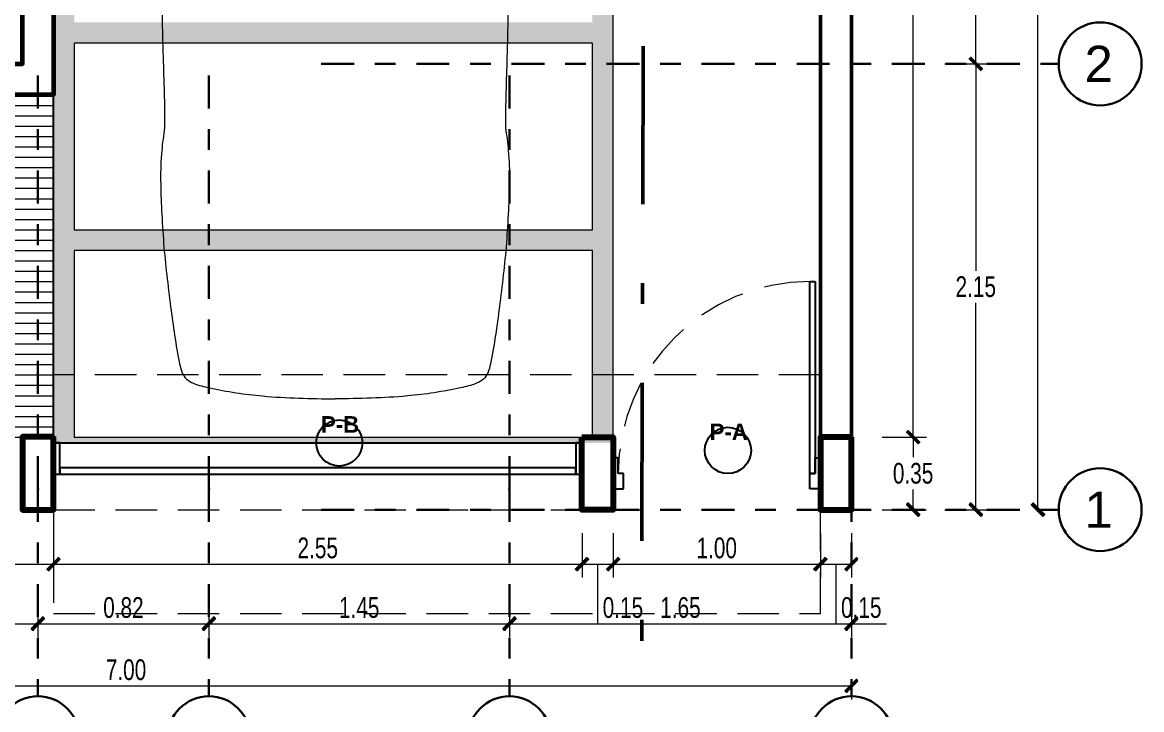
# Model space of a CAD drawing. Header units: millimetres. Extents: x 10612.9 to 10705, y -16533.4 to -16503.9.
# Drawn here: x 10617.92 to 10623.32, y -16527.67 to -16524.35 of the extents above; entities that cross this region are included whole.
import ezdxf
from ezdxf.enums import TextEntityAlignment as Align

# ---------------------------------------------------------------- set-up
doc = ezdxf.new("R2010")
doc.units = ezdxf.units.MM
for name, pattern in [('DASHDOTX2', [50.8, 25.4, -12.7, 0, -12.7]), ('HIDDEN', [0.375, 0.25, -0.125]), ('Punto & Rayas', [0.335139, 0.15875, -0.088194, 0, -0.088194])]:
    doc.linetypes.add(name, pattern=pattern)
for name, color, linetype, lineweight in [('0.6', 252, 'Continuous', 50), ('01_GRIS 250', 250, 'Continuous', 9), ('COLUMNAS', 6, 'Continuous', 20), ('mobiliario', 78, 'Continuous', 18), ('Muro sin techar', 160, 'Continuous', 40), ('TEXTO AMBIENTES', 7, 'Continuous', 9)]:
    doc.layers.add(name, color=color, linetype=linetype, lineweight=lineweight)
doc.layers.add('Nuevo_Estructura - Forjados', color=7, linetype='Continuous')
doc.layers.add('Nuevo_Estructura - Forjados_Pluma_Nº__209', color=7, linetype='Continuous', lineweight=30, true_color=0x3e4f7b)
doc.layers.add('Nuevo_Estructura - Forjados_Pluma_Nº__219', color=7, linetype='Continuous', lineweight=13, true_color=0x404b6a)
doc.styles.add('arial narrow', font='ARIALNI.TTF')
doc.styles.add('Estilo_Generado_1', font='arial.ttf')
doc.styles.add('mahico', font='GOTHIC.TTF', dxfattribs={"width": 0.75})
doc.dimstyles.new('Copia de 50 P', dxfattribs={"dimtxt": 0.1, "dimasz": 0.01, "dimexe": 0.065, "dimexo": 0.0625, "dimgap": 0.025, "dimtad": 1, "dimtih": 1, "dimtoh": 1, "dimzin": 0, "dimdsep": 46, "dimtxsty": 'mahico', "dimblk": 'pa cotas', "dimcen": 0.09, "dimdle": 0.3, "dimclrd": 256, "dimclre": 256, "dimclrt": 256, "dimadec": 0, "dimazin": 0, "dimtfac": 1, "dimtofl": 0, "dimtmove": 0, "dimatfit": 3, "dimfxl": 0.15, "dimfxlon": 1, "dimtolj": 1, "dimtzin": 0, "dimlwd": 5, "dimlwe": 5, "dimarcsym": 0})

# ---------------------------------------------------------------- blocks, each defined once
blk = doc.blocks.new('auto a')
for p, q in [((1.6971, 0.9218), (1.6702, 0.835)), ((1.7092, 0.9633), (1.6971, 0.9218)), ((0.0276, 0.2735), (0.0401, 0.272)), ((1.6971, -0.9218), (1.6702, -0.835)), ((1.7092, -0.9633), (1.6971, -0.9218))]:
    blk.add_line(p, q)
for points, knots in [([(1.5942, 0.8331), (1.6058, 0.8632), (1.6239, 0.9009), (1.6547, 0.9581), (1.6894, 0.9614), (1.7092, 0.9633)], [0.0843644, 0.0843644, 0.0843644, 0.0843644, 0.1820778, 0.2115892, 0.2713862, 0.2713862, 0.2713862, 0.2713862]), ([(0.0464, 0.3035), (0.0713, 0.4241), (0.1087, 0.5638), (0.1578, 0.7247), (0.2173, 0.7748), (0.3118, 0.7867), (0.39, 0.8086), (0.5066, 0.7983), (0.6961, 0.8271), (0.858, 0.8304), (1.0728, 0.8208), (1.0802, 0.8183)], [0.305875, 0.305875, 0.305875, 0.305875, 0.675995, 0.745535, 0.799335, 0.898031, 1.025142, 1.039277, 1.2487, 1.563594, 1.678495, 1.678495, 1.678495, 1.678495]), ([(1.0802, 0.8183), (1.1669, 0.8216), (1.3381, 0.828), (1.5095, 0.8314), (1.5941, 0.8331), (1.5941, 0.8331), (1.5941, 0.8331), (1.5942, 0.8331)], [0, 0, 0, 0, 0.2602558, 0.5141221, 0.5141221, 0.5141221, 0.514189, 0.514189, 0.514189, 0.514189]), ([(1.6702, 0.835), (1.6705, 0.835), (1.6709, 0.835), (1.6712, 0.835), (1.6712, 0.835), (1.6712, 0.835), (1.6712, 0.835), (1.7455, 0.8358), (1.9798, 0.8384), (2.3489, 0.8383), (2.7569, 0.8317), (3.0048, 0.8218), (3.1181, 0.8224)], [-0.001017, -0.001017, -0.001017, -0.001017, -0.000008, -0.000008, -0.000008, 0, 0, 0, 0.223011, 0.702811, 1.107277, 1.447053, 1.447053, 1.447053, 1.447053]), ([(0.0464, -0.3035), (0.0713, -0.4241), (0.1087, -0.5638), (0.1578, -0.7247), (0.2173, -0.7748), (0.3118, -0.7867), (0.39, -0.8086), (0.5066, -0.7983), (0.6961, -0.8271), (0.858, -0.8304), (1.0728, -0.8208), (1.0802, -0.8183)], [0.305875, 0.305875, 0.305875, 0.305875, 0.675995, 0.745535, 0.799335, 0.898031, 1.025142, 1.039277, 1.2487, 1.563594, 1.678495, 1.678495, 1.678495, 1.678495]), ([(1.0802, -0.8183), (1.1669, -0.8216), (1.3381, -0.828), (1.5095, -0.8314), (1.5941, -0.8331), (1.5941, -0.8331), (1.5941, -0.8331), (1.5942, -0.8331)], [0, 0, 0, 0, 0.2602558, 0.5141221, 0.5141221, 0.5141221, 0.514189, 0.514189, 0.514189, 0.514189]), ([(1.5942, -0.8331), (1.6058, -0.8632), (1.6239, -0.9009), (1.6547, -0.9581), (1.6894, -0.9614), (1.7092, -0.9633)], [0.0843644, 0.0843644, 0.0843644, 0.0843644, 0.1820778, 0.2115892, 0.2713862, 0.2713862, 0.2713862, 0.2713862]), ([(1.6702, -0.835), (1.6705, -0.835), (1.6709, -0.835), (1.6712, -0.835), (1.6712, -0.835), (1.6712, -0.835), (1.6712, -0.835), (1.7455, -0.8358), (1.9798, -0.8384), (2.3489, -0.8383), (2.7569, -0.8317), (3.0048, -0.8218), (3.1181, -0.8224)], [-0.001017, -0.001017, -0.001017, -0.001017, -0.000008, -0.000008, -0.000008, 0, 0, 0, 0.223011, 0.702811, 1.107277, 1.447053, 1.447053, 1.447053, 1.447053])]:
    blk.add_open_spline(points, degree=3, knots=knots)
for points, start_tangent, end_tangent in [([(3.1181, 0.8224), (3.2287, 0.8361), (3.5174, 0.8365), (3.6752, 0.8268), (3.9815, 0.7932), (4.2571, 0.7498), (4.3018, 0.7368), (4.3304, 0.717), (4.3509, 0.6824), (4.373, 0.6057), (4.4122, 0.3496), (4.4263, 0)], (0.990272, 0.139144), (0.014538, -0.999894)), ([(0, 0), (0.0039, 0.1005), (0.0154, 0.2004), (0.0276, 0.2735), (0.0377, 0.3035), (0.0464, 0.3035)], (0.02635, 0.999653), (0.994958, -0.10029)), ([(0, 0), (0.0039, -0.1005), (0.0154, -0.2004), (0.0276, -0.2735), (0.0377, -0.3035), (0.0464, -0.3035)], (0.02635, -0.999653), (0.994958, 0.10029)), ([(3.1181, -0.8224), (3.2287, -0.8361), (3.5174, -0.8365), (3.6752, -0.8268), (3.9815, -0.7932), (4.2571, -0.7498), (4.3018, -0.7368), (4.3304, -0.717), (4.3509, -0.6824), (4.373, -0.6057), (4.4122, -0.3496), (4.4263, 0)], (0.990272, -0.139144), (0.014538, 0.999894))]:
    blk.add_spline(points, degree=3, dxfattribs=dict(start_tangent=start_tangent, end_tangent=end_tangent))
blk = doc.blocks.new('puertas sss')
at = {"color": 244, "true_color": 0x991b1e}
for p, q in [((2962.3499, 159.0169), (2962.2149, 159.0169)), ((2962.2149, 159.0169), (2962.2149, 158.9719)), ((2962.3499, 159.0169), (2962.2149, 159.0169)), ((2962.2149, 158.9719), (2962.2824, 158.9719)), ((2962.2824, 158.9719), (2962.2824, 158.9944)), ((2962.2824, 158.9944), (2962.3499, 158.9944)), ((2962.3499, 158.9944), (2962.3499, 159.0169)), ((2962.2149, 158.1169), (2962.2149, 158.1619)), ((2962.2149, 158.1619), (2962.2824, 158.1619)), ((2962.2824, 158.1619), (2962.2824, 158.1394)), ((2962.2824, 158.1394), (2962.2824, 158.1619)), ((2962.2824, 158.1619), (2963.1149, 158.1619)), ((2963.1149, 158.1619), (2963.1149, 158.1394)), ((2962.3499, 158.1169), (2962.2149, 158.1169)), ((2962.3499, 158.1169), (2962.2149, 158.1169)), ((2962.2824, 158.1394), (2962.3499, 158.1394)), ((2963.1149, 158.1394), (2962.2824, 158.1394)), ((2962.3499, 158.1394), (2962.3499, 158.1169))]:
    blk.add_line(p, q, dxfattribs=at)
at = {"color": 244, "linetype": 'HIDDEN', "lineweight": 9, "ltscale": 0.8, "true_color": 0x991b1e}
blk.add_arc((2962.2824, 158.1619), 0.8325, 0, 90, dxfattribs=at)
blk = doc.blocks.new('ERGERFREFRE')
at = {"layer": 'COLUMNAS', "color": 1, "lineweight": 80, "ltscale": 0.2}
for points in [[(10620.4707, -16647.2019), (10620.3207, -16647.2019), (10620.3207, -16647.5536), (10620.4707, -16647.5536)], [(10623.0207, -16647.2036), (10623.1707, -16647.2036), (10623.1707, -16647.5536), (10623.0207, -16647.5536)], [(10624.3207, -16647.2036), (10624.1707, -16647.2036), (10624.1707, -16647.5536), (10624.3207, -16647.5536)]]:
    blk.add_lwpolyline(points, close=True, dxfattribs=at)
blk = doc.blocks.new('hjygfvdc')
at = {"layer": '0.6', "linetype": 'DASHDOTX2', "ltscale": 0.03}
blk.add_line((3035.269, 68.8445), (3035.3233, 92.8394), dxfattribs=at)
blk = doc.blocks.new('Marcador de red estándar')
at = {"layer": 'Nuevo_Estructura - Forjados_Pluma_Nº__209', "color": 167, "linetype": 'Punto & Rayas', "lineweight": 30, "true_color": 0x3e4f7b}
for q in [(-10.9, 0), (-7.9, 0)]:
    blk.add_line((-9.9, 0), q, dxfattribs=at)
at = {"layer": 'Nuevo_Estructura - Forjados_Pluma_Nº__209', "color": 167, "linetype": 'Continuous', "lineweight": 30, "true_color": 0x3e4f7b}
blk.add_circle((-11.1, 0), 0.2, dxfattribs=at)
at = {"layer": 'Nuevo_Estructura - Forjados_Pluma_Nº__209', "color": 167, "linetype": 'Punto & Rayas', "lineweight": 30, "true_color": 0x3e4f7b}
blk.add_point((-9.9, 0), dxfattribs=at)
blk.add_point((-9.9, 0), dxfattribs=at)
at = {"layer": 'Nuevo_Estructura - Forjados_Pluma_Nº__219', "color": 167, "lineweight": 13, "true_color": 0x404b6a, "style": 'Estilo_Generado_1'}
for tag, p in [('AC_MarkerText_1_0', (-10.9725, -0.04)), ('AC_MarkerText_1_1', (11.2275, -0.04))]:
    blk.add_attdef(tag, text='', height=0.175, rotation=270, dxfattribs=at).set_placement(p, align=Align.TOP_CENTER)
blk = doc.blocks.new('Marcador de red estándar_2')
at = {"layer": 'Nuevo_Estructura - Forjados_Pluma_Nº__209', "color": 167, "linetype": 'Punto & Rayas', "lineweight": 30, "true_color": 0x3e4f7b}
blk.add_line((-0.9423, 0), (-4.5, 0), dxfattribs=at)
at = {"layer": 'Nuevo_Estructura - Forjados_Pluma_Nº__209', "color": 167, "linetype": 'Continuous', "lineweight": 30, "true_color": 0x3e4f7b}
blk.add_circle((-4.7, 0), 0.2, dxfattribs=at)
at = {"layer": 'Nuevo_Estructura - Forjados_Pluma_Nº__219', "color": 167, "lineweight": 13, "true_color": 0x404b6a, "style": 'Estilo_Generado_1'}
for tag, p in [('AC_MarkerText_1_0', (-4.7, -0.1675)), ('AC_MarkerText_1_1', (4.7, -0.1675))]:
    blk.add_attdef(tag, text='', height=0.175, rotation=180, dxfattribs=at).set_placement(p, align=Align.TOP_CENTER)
blk = doc.blocks.new('pa cotas')
h = blk.add_hatch(color=256)
h.paths.add_polyline_path([(2.38, 3.09), (-3.09, -2.38), (-2.38, -3.09)])
h.paths.add_polyline_path([(3.09, 2.38), (2.38, 3.09), (-2.38, -3.09)])
blk.add_line((-2.38, -3.09), (2.38, 3.09))
blk.add_lwpolyline([(3.09, 2.38), (2.38, 3.09), (-3.09, -2.38), (-2.38, -3.09)], close=True)
blk = doc.blocks.new('*D665')
at = {"lineweight": 5, "transparency": 16777216}
for p, q in [((10608.2027, -16552.1931), (10608.4177, -16552.1931)), ((10608.3527, -16552.2031), (10608.3527, -16562.1156)), ((10608.3527, -16572.1831), (10608.3527, -16562.2706)), ((10608.3527, -16572.1931), (10608.4177, -16572.1931))]:
    blk.add_line(p, q, dxfattribs=at)
at = {"layer": 'Defpoints', "color": 0, "transparency": 16777216}
for p in [(10607.4527, -16552.1931), (10608.3527, -16572.1931), (10608.3527, -16572.1931)]:
    blk.add_point(p, dxfattribs=at)
at = {"lineweight": 5, "transparency": 16777216, "xscale": 0.01, "yscale": 0.01, "zscale": 0.01}
for p, rotation in [((10608.3527, -16552.1931), 90), ((10608.3527, -16572.1931), 270)]:
    blk.add_blockref('pa cotas', p, dxfattribs=dict(at, rotation=rotation))
at = {"transparency": 16777216, "insert": (10608.3527, -16562.1931), "char_height": 0.1, "attachment_point": 5, "style": 'mahico'}
blk.add_mtext('\\A1;20.00', dxfattribs=at)
blk = doc.blocks.new('*D674')
at = {"lineweight": 5, "transparency": 16777216}
for p, q in [((10607.9027, -16569.0681), (10608.1177, -16569.0681)), ((10608.0527, -16569.0781), (10608.0527, -16569.4781)), ((10608.0527, -16570.0332), (10608.0527, -16569.6332)), ((10607.9027, -16570.0432), (10608.1177, -16570.0432))]:
    blk.add_line(p, q, dxfattribs=at)
at = {"layer": 'Defpoints', "color": 0, "transparency": 16777216}
for p in [(10607.4527, -16569.0681), (10607.4527, -16570.0432), (10608.0527, -16570.0432)]:
    blk.add_point(p, dxfattribs=at)
at = {"lineweight": 5, "transparency": 16777216, "xscale": 0.01, "yscale": 0.01, "zscale": 0.01}
for p, rotation in [((10608.0527, -16569.0681), 90), ((10608.0527, -16570.0432), 270)]:
    blk.add_blockref('pa cotas', p, dxfattribs=dict(at, rotation=rotation))
at = {"transparency": 16777216, "insert": (10608.0527, -16569.5556), "char_height": 0.1, "attachment_point": 5, "style": 'mahico'}
blk.add_mtext('\\A1;0.98', dxfattribs=at)
blk = doc.blocks.new('*D675')
at = {"lineweight": 5, "transparency": 16777216}
for p, q in [((10607.9027, -16570.0432), (10608.1177, -16570.0432)), ((10608.0527, -16570.0532), (10608.0527, -16571.0406)), ((10608.0527, -16572.1831), (10608.0527, -16571.1957)), ((10607.9027, -16572.1931), (10608.1177, -16572.1931))]:
    blk.add_line(p, q, dxfattribs=at)
at = {"layer": 'Defpoints', "color": 0, "transparency": 16777216}
for p in [(10607.4527, -16570.0432), (10607.4527, -16572.1931), (10608.0527, -16572.1931)]:
    blk.add_point(p, dxfattribs=at)
at = {"lineweight": 5, "transparency": 16777216, "xscale": 0.01, "yscale": 0.01, "zscale": 0.01}
for p, rotation in [((10608.0527, -16570.0432), 90), ((10608.0527, -16572.1931), 270)]:
    blk.add_blockref('pa cotas', p, dxfattribs=dict(at, rotation=rotation))
at = {"transparency": 16777216, "insert": (10608.0527, -16571.1181), "char_height": 0.1, "attachment_point": 5, "style": 'mahico'}
blk.add_mtext('\\A1;2.15', dxfattribs=at)
blk = doc.blocks.new('*D687')
at = {"lineweight": 5, "transparency": 16777216}
for p, q in [((10600.4527, -16572.8931), (10600.4527, -16573.1081)), ((10600.4627, -16573.0431), (10607.4427, -16573.0431)), ((10607.4527, -16573.0431), (10607.4527, -16573.1081))]:
    blk.add_line(p, q, dxfattribs=at)
at = {"layer": 'Defpoints', "color": 0, "transparency": 16777216}
for p in [(10600.4527, -16572.1431), (10607.4527, -16573.0431), (10607.4527, -16573.0431)]:
    blk.add_point(p, dxfattribs=at)
at = {"lineweight": 5, "transparency": 16777216, "xscale": 0.01, "yscale": 0.01, "zscale": 0.01, "rotation": 180}
blk.add_blockref('pa cotas', (10600.4527, -16573.0431), dxfattribs=at)
at = {"lineweight": 5, "transparency": 16777216, "xscale": 0.01, "yscale": 0.01, "zscale": 0.01}
blk.add_blockref('pa cotas', (10607.4527, -16573.0431), dxfattribs=at)
at = {"transparency": 16777216, "insert": (10603.9527, -16572.9656), "char_height": 0.1, "attachment_point": 5, "style": 'mahico'}
blk.add_mtext('\\A1;7.00', dxfattribs=at)
blk = doc.blocks.new('*D690')
at = {"lineweight": 5, "transparency": 16777216}
for p, q in [((10602.8027, -16572.5931), (10602.8027, -16572.8081)), ((10603.5277, -16572.5931), (10603.5277, -16572.8081)), ((10602.8127, -16572.7431), (10603.5177, -16572.7431))]:
    blk.add_line(p, q, dxfattribs=at)
at = {"layer": 'Defpoints', "color": 0, "transparency": 16777216}
for p in [(10602.8027, -16572.1931), (10603.5277, -16572.1931), (10603.5277, -16572.7431)]:
    blk.add_point(p, dxfattribs=at)
at = {"lineweight": 5, "transparency": 16777216, "xscale": 0.01, "yscale": 0.01, "zscale": 0.01, "rotation": 180}
blk.add_blockref('pa cotas', (10602.8027, -16572.7431), dxfattribs=at)
at = {"lineweight": 5, "transparency": 16777216, "xscale": 0.01, "yscale": 0.01, "zscale": 0.01}
blk.add_blockref('pa cotas', (10603.5277, -16572.7431), dxfattribs=at)
at = {"transparency": 16777216, "insert": (10603.1652, -16572.6656), "char_height": 0.1, "attachment_point": 5, "style": 'mahico'}
blk.add_mtext('\\A1;0.73', dxfattribs=at)
blk = doc.blocks.new('*D691')
at = {"lineweight": 5, "transparency": 16777216}
for p, q in [((10603.5277, -16572.5931), (10603.5277, -16572.8081)), ((10604.3527, -16572.5931), (10604.3527, -16572.8081)), ((10603.5377, -16572.7431), (10604.3427, -16572.7431))]:
    blk.add_line(p, q, dxfattribs=at)
at = {"layer": 'Defpoints', "color": 0, "transparency": 16777216}
for p in [(10603.5277, -16572.1931), (10604.3527, -16572.1931), (10604.3527, -16572.7431)]:
    blk.add_point(p, dxfattribs=at)
at = {"lineweight": 5, "transparency": 16777216, "xscale": 0.01, "yscale": 0.01, "zscale": 0.01, "rotation": 180}
blk.add_blockref('pa cotas', (10603.5277, -16572.7431), dxfattribs=at)
at = {"lineweight": 5, "transparency": 16777216, "xscale": 0.01, "yscale": 0.01, "zscale": 0.01}
blk.add_blockref('pa cotas', (10604.3527, -16572.7431), dxfattribs=at)
at = {"transparency": 16777216, "insert": (10603.9402, -16572.6656), "char_height": 0.1, "attachment_point": 5, "style": 'mahico'}
blk.add_mtext('\\A1;0.82', dxfattribs=at)
blk = doc.blocks.new('*D692')
at = {"lineweight": 5, "transparency": 16777216}
for p, q in [((10604.3527, -16572.5931), (10604.3527, -16572.8081)), ((10605.8027, -16572.5931), (10605.8027, -16572.8081)), ((10604.3627, -16572.7431), (10605.7927, -16572.7431))]:
    blk.add_line(p, q, dxfattribs=at)
at = {"layer": 'Defpoints', "color": 0, "transparency": 16777216}
for p in [(10604.3527, -16572.1931), (10605.8027, -16572.1931), (10605.8027, -16572.7431)]:
    blk.add_point(p, dxfattribs=at)
at = {"lineweight": 5, "transparency": 16777216, "xscale": 0.01, "yscale": 0.01, "zscale": 0.01, "rotation": 180}
blk.add_blockref('pa cotas', (10604.3527, -16572.7431), dxfattribs=at)
at = {"lineweight": 5, "transparency": 16777216, "xscale": 0.01, "yscale": 0.01, "zscale": 0.01}
blk.add_blockref('pa cotas', (10605.8027, -16572.7431), dxfattribs=at)
at = {"transparency": 16777216, "insert": (10605.0777, -16572.6656), "char_height": 0.1, "attachment_point": 5, "style": 'mahico'}
blk.add_mtext('\\A1;1.45', dxfattribs=at)
blk = doc.blocks.new('*D693')
at = {"lineweight": 5, "transparency": 16777216}
for p, q in [((10605.8027, -16572.5931), (10605.8027, -16572.8081)), ((10607.4527, -16572.5931), (10607.4527, -16572.8081)), ((10605.8127, -16572.7431), (10607.4427, -16572.7431))]:
    blk.add_line(p, q, dxfattribs=at)
at = {"layer": 'Defpoints', "color": 0, "transparency": 16777216}
for p in [(10605.8027, -16572.1931), (10607.4527, -16572.1931), (10607.4527, -16572.7431)]:
    blk.add_point(p, dxfattribs=at)
at = {"lineweight": 5, "transparency": 16777216, "xscale": 0.01, "yscale": 0.01, "zscale": 0.01, "rotation": 180}
blk.add_blockref('pa cotas', (10605.8027, -16572.7431), dxfattribs=at)
at = {"lineweight": 5, "transparency": 16777216, "xscale": 0.01, "yscale": 0.01, "zscale": 0.01}
blk.add_blockref('pa cotas', (10607.4527, -16572.7431), dxfattribs=at)
at = {"transparency": 16777216, "insert": (10606.6277, -16572.6656), "char_height": 0.1, "attachment_point": 5, "style": 'mahico'}
blk.add_mtext('\\A1;1.65', dxfattribs=at)
blk = doc.blocks.new('*D880')
at = {"lineweight": 5, "transparency": 16777216}
for p, q in [((10622.063, -16521.2543), (10622.278, -16521.2543)), ((10622.213, -16521.2643), (10622.213, -16523.7268)), ((10622.213, -16526.3443), (10622.213, -16523.8818)), ((10622.063, -16526.3543), (10622.278, -16526.3543))]:
    blk.add_line(p, q, dxfattribs=at)
at = {"layer": 'Defpoints', "color": 0, "transparency": 16777216}
for p in [(10621.9156, -16521.2543), (10621.9156, -16526.3543), (10622.213, -16526.3543)]:
    blk.add_point(p, dxfattribs=at)
at = {"lineweight": 5, "transparency": 16777216, "xscale": 0.01, "yscale": 0.01, "zscale": 0.01}
for p, rotation in [((10622.213, -16521.2543), 90), ((10622.213, -16526.3543), 270)]:
    blk.add_blockref('pa cotas', p, dxfattribs=dict(at, rotation=rotation))
at = {"transparency": 16777216, "insert": (10622.213, -16523.8043), "char_height": 0.1, "attachment_point": 5, "style": 'mahico'}
blk.add_mtext('\\A1;5.10', dxfattribs=at)
blk = doc.blocks.new('*D881')
at = {"lineweight": 5, "transparency": 16777216}
for p, q in [((10622.063, -16526.3543), (10622.278, -16526.3543)), ((10622.213, -16526.3643), (10622.213, -16526.4518)), ((10622.213, -16526.6943), (10622.213, -16526.6068)), ((10622.063, -16526.7043), (10622.278, -16526.7043))]:
    blk.add_line(p, q, dxfattribs=at)
at = {"layer": 'Defpoints', "color": 0, "transparency": 16777216}
for p in [(10621.9156, -16526.3543), (10621.9156, -16526.7043), (10622.213, -16526.7043)]:
    blk.add_point(p, dxfattribs=at)
at = {"lineweight": 5, "transparency": 16777216, "xscale": 0.01, "yscale": 0.01, "zscale": 0.01}
for p, rotation in [((10622.213, -16526.3543), 90), ((10622.213, -16526.7043), 270)]:
    blk.add_blockref('pa cotas', p, dxfattribs=dict(at, rotation=rotation))
at = {"transparency": 16777216, "insert": (10622.213, -16526.5293), "char_height": 0.1, "attachment_point": 5, "style": 'mahico'}
blk.add_mtext('\\A1;0.35', dxfattribs=at)
blk = doc.blocks.new('*D884')
at = {"lineweight": 5, "transparency": 16777216}
for p, q in [((10617.4156, -16526.817), (10617.4156, -16527.032)), ((10618.0656, -16526.817), (10618.0656, -16527.032)), ((10617.4256, -16526.967), (10618.0556, -16526.967))]:
    blk.add_line(p, q, dxfattribs=at)
at = {"layer": 'Defpoints', "color": 0, "transparency": 16777216}
for p in [(10617.4156, -16526.3546), (10618.0656, -16526.7043), (10618.0656, -16526.967)]:
    blk.add_point(p, dxfattribs=at)
at = {"lineweight": 5, "transparency": 16777216, "xscale": 0.01, "yscale": 0.01, "zscale": 0.01, "rotation": 180}
blk.add_blockref('pa cotas', (10617.4156, -16526.967), dxfattribs=at)
at = {"lineweight": 5, "transparency": 16777216, "xscale": 0.01, "yscale": 0.01, "zscale": 0.01}
blk.add_blockref('pa cotas', (10618.0656, -16526.967), dxfattribs=at)
at = {"transparency": 16777216, "insert": (10617.7406, -16526.8894), "char_height": 0.1, "attachment_point": 5, "style": 'mahico'}
blk.add_mtext('\\A1;0.65', dxfattribs=at)
blk = doc.blocks.new('*D885')
at = {"lineweight": 5, "transparency": 16777216}
for p, q in [((10618.0656, -16526.817), (10618.0656, -16527.032)), ((10620.6156, -16526.817), (10620.6156, -16527.032)), ((10618.0756, -16526.967), (10620.6056, -16526.967))]:
    blk.add_line(p, q, dxfattribs=at)
at = {"layer": 'Defpoints', "color": 0, "transparency": 16777216}
for p in [(10618.0656, -16526.7043), (10620.6156, -16526.7043), (10620.6156, -16526.967)]:
    blk.add_point(p, dxfattribs=at)
at = {"lineweight": 5, "transparency": 16777216, "xscale": 0.01, "yscale": 0.01, "zscale": 0.01, "rotation": 180}
blk.add_blockref('pa cotas', (10618.0656, -16526.967), dxfattribs=at)
at = {"lineweight": 5, "transparency": 16777216, "xscale": 0.01, "yscale": 0.01, "zscale": 0.01}
blk.add_blockref('pa cotas', (10620.6156, -16526.967), dxfattribs=at)
at = {"transparency": 16777216, "insert": (10619.3406, -16526.8894), "char_height": 0.1, "attachment_point": 5, "style": 'mahico'}
blk.add_mtext('\\A1;2.55', dxfattribs=at)
blk = doc.blocks.new('*D886')
at = {"lineweight": 5, "transparency": 16777216}
for p, q in [((10620.6156, -16526.817), (10620.6156, -16527.032)), ((10620.7656, -16526.817), (10620.7656, -16527.032)), ((10620.6256, -16526.967), (10620.7556, -16526.967)), ((10620.6906, -16526.967), (10620.6906, -16527.2545)), ((10620.6906, -16527.2545), (10620.9352, -16527.2545))]:
    blk.add_line(p, q, dxfattribs=at)
at = {"layer": 'Defpoints', "color": 0, "transparency": 16777216}
for p in [(10620.6156, -16526.7043), (10620.7656, -16526.7043), (10620.7656, -16526.967)]:
    blk.add_point(p, dxfattribs=at)
at = {"lineweight": 5, "transparency": 16777216, "xscale": 0.01, "yscale": 0.01, "zscale": 0.01, "rotation": 180}
blk.add_blockref('pa cotas', (10620.6156, -16526.967), dxfattribs=at)
at = {"lineweight": 5, "transparency": 16777216, "xscale": 0.01, "yscale": 0.01, "zscale": 0.01}
blk.add_blockref('pa cotas', (10620.7656, -16526.967), dxfattribs=at)
at = {"transparency": 16777216, "insert": (10620.8129, -16527.177), "char_height": 0.1, "attachment_point": 5, "style": 'mahico'}
blk.add_mtext('\\A1;0.15', dxfattribs=at)
blk = doc.blocks.new('*D887')
at = {"lineweight": 5, "transparency": 16777216}
for p, q in [((10620.7656, -16526.817), (10620.7656, -16527.032)), ((10621.7656, -16526.817), (10621.7656, -16527.032)), ((10620.7756, -16526.967), (10621.7556, -16526.967))]:
    blk.add_line(p, q, dxfattribs=at)
at = {"layer": 'Defpoints', "color": 0, "transparency": 16777216}
for p in [(10620.7656, -16526.7043), (10621.7656, -16526.7043), (10621.7656, -16526.967)]:
    blk.add_point(p, dxfattribs=at)
at = {"lineweight": 5, "transparency": 16777216, "xscale": 0.01, "yscale": 0.01, "zscale": 0.01, "rotation": 180}
blk.add_blockref('pa cotas', (10620.7656, -16526.967), dxfattribs=at)
at = {"lineweight": 5, "transparency": 16777216, "xscale": 0.01, "yscale": 0.01, "zscale": 0.01}
blk.add_blockref('pa cotas', (10621.7656, -16526.967), dxfattribs=at)
at = {"transparency": 16777216, "insert": (10621.2656, -16526.8894), "char_height": 0.1, "attachment_point": 5, "style": 'mahico'}
blk.add_mtext('\\A1;1.00', dxfattribs=at)
blk = doc.blocks.new('*D888')
at = {"lineweight": 5, "transparency": 16777216}
for p, q in [((10621.7656, -16526.817), (10621.7656, -16527.032)), ((10621.9156, -16526.817), (10621.9156, -16527.032)), ((10621.7756, -16526.967), (10621.9056, -16526.967)), ((10621.8406, -16526.967), (10621.8406, -16527.2545)), ((10621.8406, -16527.2545), (10622.0852, -16527.2545))]:
    blk.add_line(p, q, dxfattribs=at)
at = {"layer": 'Defpoints', "color": 0, "transparency": 16777216}
for p in [(10621.7656, -16526.7043), (10621.9156, -16526.7043), (10621.9156, -16526.967)]:
    blk.add_point(p, dxfattribs=at)
at = {"lineweight": 5, "transparency": 16777216, "xscale": 0.01, "yscale": 0.01, "zscale": 0.01, "rotation": 180}
blk.add_blockref('pa cotas', (10621.7656, -16526.967), dxfattribs=at)
at = {"lineweight": 5, "transparency": 16777216, "xscale": 0.01, "yscale": 0.01, "zscale": 0.01}
blk.add_blockref('pa cotas', (10621.9156, -16526.967), dxfattribs=at)
at = {"transparency": 16777216, "insert": (10621.9629, -16527.177), "char_height": 0.1, "attachment_point": 5, "style": 'mahico'}
blk.add_mtext('\\A1;0.15', dxfattribs=at)
blk = doc.blocks.new('fdvfvfdvdf')
at = {"layer": 'Nuevo_Estructura - Forjados', "color": 8, "linetype": 'Continuous', "lineweight": 15, "rotation": 90}
for p in [(10603.5277, -16562.1931), (10604.3527, -16562.1931), (10605.8027, -16562.1931), (10607.4527, -16562.1931)]:
    blk.add_blockref('Marcador de red estándar', p, dxfattribs=at)
at = {"layer": 'Nuevo_Estructura - Forjados', "color": 8, "linetype": 'Continuous', "lineweight": 15}
ref = blk.add_blockref('Marcador de red estándar_2', (10603.9527, -16570.0432), dxfattribs=dict(at, rotation=180))
ref.add_attrib('AC_MarkerText_1', '2', dxfattribs={"layer": 'Nuevo_Estructura - Forjados_Pluma_Nº__219', "color": 167, "lineweight": 13, "true_color": 0x404b6a, "height": 0.175, "style": 'Estilo_Generado_1'}).set_placement((10608.6454, -16569.9557), align=Align.TOP_CENTER)
ref = blk.add_blockref('Marcador de red estándar_2', (10603.9527, -16572.1931), dxfattribs=dict(at, rotation=180))
ref.add_attrib('AC_MarkerText_1', '1', dxfattribs={"layer": 'Nuevo_Estructura - Forjados_Pluma_Nº__219', "color": 167, "lineweight": 13, "true_color": 0x404b6a, "height": 0.175, "style": 'Estilo_Generado_1'}).set_placement((10608.6454, -16572.1056), align=Align.TOP_CENTER)
dim = blk.add_linear_dim(base=(10608.3527, -16572.1931), p1=(10607.4527, -16552.1931), p2=(10608.3527, -16572.1931), angle=270, dimstyle='Copia de 50 P')
dim.commit()
dim.dimension.update_dxf_attribs({"geometry": '*D665', "text_midpoint": (10608.3527, -16562.1931)})
for base, p1, p2, picture, middle in [((10608.0527, -16570.0432), (10607.4527, -16569.0681), (10607.4527, -16570.0432), '*D674', (10608.0527, -16569.5556)), ((10608.0527, -16572.1931), (10607.4527, -16570.0432), (10607.4527, -16572.1931), '*D675', (10608.0527, -16571.1181))]:
    dim = blk.add_linear_dim(base=base, p1=p1, p2=p2, angle=270, dimstyle='Copia de 50 P', override={"dimtmove": 1})
    dim.commit()
    dim.dimension.update_dxf_attribs({"geometry": picture, "text_midpoint": middle})
dim = blk.add_linear_dim(base=(10607.4527, -16573.0431), p1=(10600.4527, -16572.1431), p2=(10607.4527, -16573.0431), dimstyle='Copia de 50 P')
dim.commit()
dim.dimension.update_dxf_attribs({"geometry": '*D687', "text_midpoint": (10603.9527, -16572.9656)})
for base, p1, p2, picture, middle in [((10603.527745453, -16572.743130214), (10602.802745452, -16572.193130384), (10603.527745453, -16572.193130384), '*D690', (10603.165245453, -16572.665614918)), ((10604.3527454524, -16572.7431302135), (10603.5277454531, -16572.1931303841), (10604.3527454524, -16572.1931303841), '*D691', (10603.9402454527, -16572.6656149178)), ((10605.8027, -16572.7431), (10604.3527, -16572.1931), (10605.8027, -16572.1931), '*D692', (10605.0777, -16572.6656)), ((10607.4527, -16572.7431), (10605.8027, -16572.1931), (10607.4527, -16572.1931), '*D693', (10606.6277, -16572.6656))]:
    dim = blk.add_linear_dim(base=base, p1=p1, p2=p2, dimstyle='Copia de 50 P', override={"dimtmove": 1})
    dim.commit()
    dim.dimension.update_dxf_attribs({"geometry": picture, "text_midpoint": middle})

msp = doc.modelspace()

# ---------------------------------------------------------------- hatches: boundary and pattern name
at = {"layer": '01_GRIS 250', "true_color": 0x939598}
h = msp.add_hatch(dxfattribs=at)
h.set_pattern_fill('AR-CONC', color=252, scale=0.0009, angle=1935, style=0)
h.set_pattern_definition([(185, (105.29396, -58.2249), (-0.1057980415, 0.1260851853), [0.017145, -0.188595]), (130, (105.29396, -58.2249), (-0.0991590557, -0.1440166078), [0.013716, -0.1508765258]), (235.4514447, (105.28515, -58.21439), (-0.2049570919, -0.0179314179), [0.0145710079, -0.1602812201]), (181.1842, (105.26164, -58.25723), (-0.1457580716, 0.199269219), [0.0257175, -0.2828925]), (231.6355576, (105.2495, -58.24062), (-0.3085440873, -0.0063779557), [0.0218565208, -0.2404220473]), (126.1841512, (105.26164, -58.25723), (-0.3085440873, -0.0063779557), [0.0205739704, -0.2263137587]), (156, (105.25355, -58.23298), (-0.0314056342, 0.1615679814), [0.017145, -0.188595]), (101, (105.25355, -58.23298), (-0.1565470739, -0.0778859339), [0.013716, -0.150876]), (206.451445, (105.25094, -58.21952), (-0.1879527084, 0.0836820467), [0.0145710079, -0.1602809438]), (172.5, (105.293964, -58.2249), (-0.0557760723, -0.05184492216), [0, -0.1490472, 0, -0.153162, 0, -0.1514475]), (142.5, (105.293964, -58.2249), (-0.10627830025, -0.0212307546), [0, -0.0873252, 0, -0.1456182, 0, -0.0577215]), (102.5, (105.33001, -58.260944), (-0.08264357602, 0.08993507673), [0, -0.05715, 0, -0.178308, 0, -0.236601]), (92.5, (105.34618, -58.27711), (-0.1104501536, 0.078087514), [0, -0.074295, 0, -0.1184148, 0, -0.168021])])
edge = h.paths.add_edge_path()
edge.add_ellipse((10619.9435, -16521.315), major_axis=(-0.0622, 0.0622), ratio=1, start_angle=25.9005, end_angle=26.0135)
edge.add_line((10619.8589, -16521.2909), (10619.8466, -16521.2612))
edge.add_line((10619.8466, -16521.2612), (10619.839, -16521.2543))
edge.add_line((10619.839, -16521.2543), (10619.7159, -16521.2543))
edge.add_line((10619.7159, -16521.2543), (10619.7043, -16521.272))
edge.add_line((10619.7043, -16521.272), (10619.6886, -16521.3103))
edge.add_ellipse((10619.5508, -16521.3384), major_axis=(0.0995, -0.0995), ratio=1, start_angle=416.4448, end_angle=416.5235, ccw=False)
edge.add_line((10619.6897, -16521.3153), (10619.6617, -16521.333))
edge.add_line((10619.6617, -16521.333), (10619.65, -16521.3543))
edge.add_line((10619.65, -16521.3543), (10620.6656, -16521.3543))
edge.add_line((10620.6656, -16521.3543), (10620.6656, -16522.3543))
edge.add_line((10620.6656, -16522.3543), (10618.1656, -16522.3543))
edge.add_line((10618.1656, -16522.3543), (10618.1656, -16521.3543))
edge.add_line((10618.1656, -16521.3543), (10619.493, -16521.3543))
edge.add_line((10619.493, -16521.3543), (10619.4775, -16521.3385))
edge.add_line((10619.4775, -16521.3385), (10619.4871, -16521.3095))
edge.add_line((10619.4871, -16521.3095), (10619.4823, -16521.2725))
edge.add_line((10619.4823, -16521.2725), (10619.484, -16521.2543))
edge.add_line((10619.484, -16521.2543), (10619.1156, -16521.2543))
edge.add_line((10619.1156, -16521.2543), (10618.0656, -16521.2543))
edge.add_line((10618.0656, -16521.2543), (10618.0656, -16526.3827))
edge.add_line((10618.0656, -16526.3827), (10618.0956, -16526.3827))
edge.add_line((10618.0956, -16526.3827), (10620.7656, -16526.3827))
edge.add_line((10620.7656, -16526.3827), (10620.7656, -16521.2543))
edge.add_line((10620.7656, -16521.2543), (10619.9799, -16521.2543))
edge.add_line((10619.9799, -16521.2543), (10619.9582, -16521.2649))
edge.add_line((10619.9582, -16521.2649), (10619.9718, -16521.2615))
edge.add_line((10619.9718, -16521.2615), (10619.9253, -16521.3082))
edge.add_line((10619.9253, -16521.3082), (10619.8774, -16521.2877))
edge.add_line((10619.8774, -16521.2877), (10619.8605, -16521.2863))
h.paths.add_polyline_path([(10618.1656, -16522.4543), (10620.6656, -16522.4543), (10620.6656, -16523.3543), (10618.1656, -16523.3543)], flags=16)
h.paths.add_polyline_path([(10618.1656, -16523.4543), (10620.6656, -16523.4543), (10620.6656, -16524.3543), (10618.1656, -16524.3543)], flags=16)
h.paths.add_polyline_path([(10618.1656, -16524.4543), (10620.6656, -16524.4543), (10620.6656, -16525.3543), (10618.1656, -16525.3543)], flags=16)
h.paths.add_polyline_path([(10618.1656, -16525.4543), (10620.6656, -16525.4543), (10620.6656, -16526.3543), (10618.1656, -16526.3543)], flags=16)
h.paths.add_polyline_path([(10618.8503, -16523.853), (10620.2246, -16523.853), (10620.2246, -16523.6389), (10618.8503, -16523.6389)], flags=0)
h.paths.add_polyline_path([(10619.1618, -16524.0444), (10619.9964, -16524.0444), (10619.9964, -16523.9046), (10619.1618, -16523.9046)], flags=0)
h = msp.add_hatch(dxfattribs=at)
h.set_pattern_fill('_USER', color=252, scale=0.05, angle=360, pattern_type=0)
h.set_pattern_definition([(360, (105.293964, -90.304563), (3e-17, 0.05), [])])
h.paths.add_polyline_path([(10618.0656, -16524.7043), (10617.4156, -16524.7043), (10617.4156, -16526.3827), (10618.0656, -16526.3827)])

# ---------------------------------------------------------------- linework, layer by layer
for p, q in [((10621.9156, -16526.7043), (10621.9156, -16506.7043)), ((10618.0656, -16526.4543), (10618.0656, -16521.2543)), ((10621.7656, -16526.7043), (10621.7656, -16523.7043)), ((10617.2656, -16524.7043), (10618.0656, -16524.7043)), ((10618.0656, -16526.3827), (10620.6156, -16526.3827))]:
    msp.add_line(p, q)
at = {"color": 251, "lineweight": 9, "true_color": 0x636466}
msp.add_line((10620.7656, -16526.7043), (10620.7656, -16521.2543), dxfattribs=at)
at = {"lineweight": 60}
for points in [[(10616.4156, -16523.3043), (10616.5656, -16523.3043), (10616.5656, -16524.5543), (10617.9156, -16524.5543), (10617.9156, -16523.7043), (10617.7656, -16523.7043), (10617.7656, -16523.4543), (10617.9156, -16523.4543), (10617.9156, -16521.2543), (10617.4156, -16521.2543), (10617.4156, -16521.0043), (10618.4906, -16521.0043), (10618.4906, -16521.2543), (10618.0656, -16521.2543), (10618.0656, -16524.7043), (10617.4156, -16524.7043), (10617.4156, -16526.3827), (10617.2656, -16526.3827), (10617.2656, -16524.7043), (10616.4156, -16524.7043)], [(10617.9156, -16526.3543), (10618.0656, -16526.3543), (10618.0656, -16526.7043), (10617.9156, -16526.7043)], [(10620.6156, -16526.3543), (10620.7656, -16526.3543), (10620.7656, -16526.7043), (10620.6156, -16526.7043)], [(10621.9156, -16526.3543), (10621.7656, -16526.3543), (10621.7656, -16526.7043), (10621.9156, -16526.7043)]]:
    msp.add_lwpolyline(points, close=True, dxfattribs=at)
at = {"color": 251, "lineweight": 50, "true_color": 0x636466}
msp.add_lwpolyline([(10621.7656, -16522.1543), (10621.9156, -16522.1543), (10621.9156, -16526.3543), (10621.7656, -16526.3543), (10621.7656, -16523.7043), (10621.6156, -16523.7043), (10621.6156, -16523.4543), (10621.7656, -16523.4543)], close=True, dxfattribs=at)
at = {"color": 251, "lineweight": 9, "true_color": 0x636466}
for points in [[(10618.1656, -16524.4543), (10618.1656, -16525.3543), (10620.6656, -16525.3543), (10620.6656, -16524.4543)], [(10618.1656, -16525.4543), (10618.1656, -16526.3543), (10620.6656, -16526.3543), (10620.6656, -16525.4543)]]:
    msp.add_lwpolyline(points, close=True, dxfattribs=at)
for points in [[(10618.0656, -16526.5327), (10618.0956, -16526.5327), (10618.0956, -16526.3827), (10618.0656, -16526.3827)], [(10620.5856, -16526.5327), (10620.6156, -16526.5327), (10620.6156, -16526.3827), (10620.5856, -16526.3827)], [(10618.0956, -16526.5327), (10620.5856, -16526.5327), (10620.5856, -16526.5027), (10618.0956, -16526.5027)]]:
    msp.add_lwpolyline(points, close=True)
for centre in [(10619.4446, -16526.3827), (10621.3197, -16526.4184)]:
    msp.add_circle(centre, 0.1114)
at = {"layer": 'Muro sin techar', "color": 251, "linetype": 'HIDDEN', "lineweight": 9, "ltscale": 0.8, "true_color": 0x636466}
msp.add_line((10618.0656, -16526.7043), (10620.6156, -16526.7043), dxfattribs=at)
msp.add_lwpolyline([(10618.0656, -16527.2043), (10621.7656, -16527.2043), (10621.7656, -16526.0543), (10618.0656, -16526.0543)], close=True, dxfattribs=at)

# ---------------------------------------------------------------- block references
at = {"lineweight": 70}
msp.add_blockref('hjygfvdc', (7585.632, -16597.3236), dxfattribs=at)
for name, p in [('fdvfvfdvdf', (14.4628, 45.4888)), ('ERGERFREFRE', (-2.4052, 120.8493))]:
    msp.add_blockref(name, p)
at = {"xscale": 1.111111111112009, "yscale": 1.111111111112009, "zscale": 1.111111111112009, "rotation": 90}
msp.add_blockref('puertas sss', (10797.451, -19817.9542), dxfattribs=at)
at = {"layer": 'mobiliario', "extrusion": (-7.30111e-08, -6.78327e-20, 1), "xscale": -1, "rotation": 90}
msp.add_blockref('auto a', (10619.424, -16521.7438, -0.0008), dxfattribs=at)

# ---------------------------------------------------------------- texts
at = {"layer": 'TEXTO AMBIENTES', "char_height": 0.166359, "width": 0.164424, "attachment_point": 1, "style": 'arial narrow'}
for s, insert in [('{\\fCentury Gothic|b1|i0|c0|p34;\\H0.48089x;P-B\\fCentury Gothic|b1|i1|c0|p34;\\H2.0795x; }', (10619.3562, -16526.2533)), ('{\\fCentury Gothic|b1|i0|c0|p34;\\H0.48089x;P-A\\fCentury Gothic|b1|i1|c0|p34;\\H2.0795x; }', (10621.2313, -16526.289))]:
    msp.add_mtext(s, dxfattribs=dict(at, insert=insert))

# ---------------------------------------------------------------- dimensions: what is measured, and where the dimension line sits
for base, p1, p2, picture, middle in [((10622.213, -16526.3543), (10621.9156, -16521.2543), (10621.9156, -16526.3543), '*D880', (10622.213, -16523.8043)), ((10622.213, -16526.7043), (10621.9156, -16526.3543), (10621.9156, -16526.7043), '*D881', (10622.213, -16526.5293))]:
    dim = msp.add_linear_dim(base=base, p1=p1, p2=p2, angle=90, dimstyle='Copia de 50 P', override={"dimtmove": 1})
    dim.commit()
    dim.dimension.update_dxf_attribs({"geometry": picture, "text_midpoint": middle})
for base, p1, p2, picture, middle in [((10618.0656, -16526.967), (10617.4156, -16526.3546), (10618.0656, -16526.7043), '*D884', (10617.7406, -16526.8894)), ((10620.6156, -16526.967), (10618.0656, -16526.7043), (10620.6156, -16526.7043), '*D885', (10619.3406, -16526.8894)), ((10620.7656, -16526.967), (10620.6156, -16526.7043), (10620.7656, -16526.7043), '*D886', (10620.7156, -16527.177)), ((10621.7656, -16526.967), (10620.7656, -16526.7043), (10621.7656, -16526.7043), '*D887', (10621.2656, -16526.8894)), ((10621.9156, -16526.967), (10621.7656, -16526.7043), (10621.9156, -16526.7043), '*D888', (10621.8656, -16527.177))]:
    dim = msp.add_linear_dim(base=base, p1=p1, p2=p2, dimstyle='Copia de 50 P', override={"dimtmove": 1})
    dim.commit()
    dim.dimension.update_dxf_attribs({"geometry": picture, "text_midpoint": middle})

doc.saveas('drawing.dxf')
